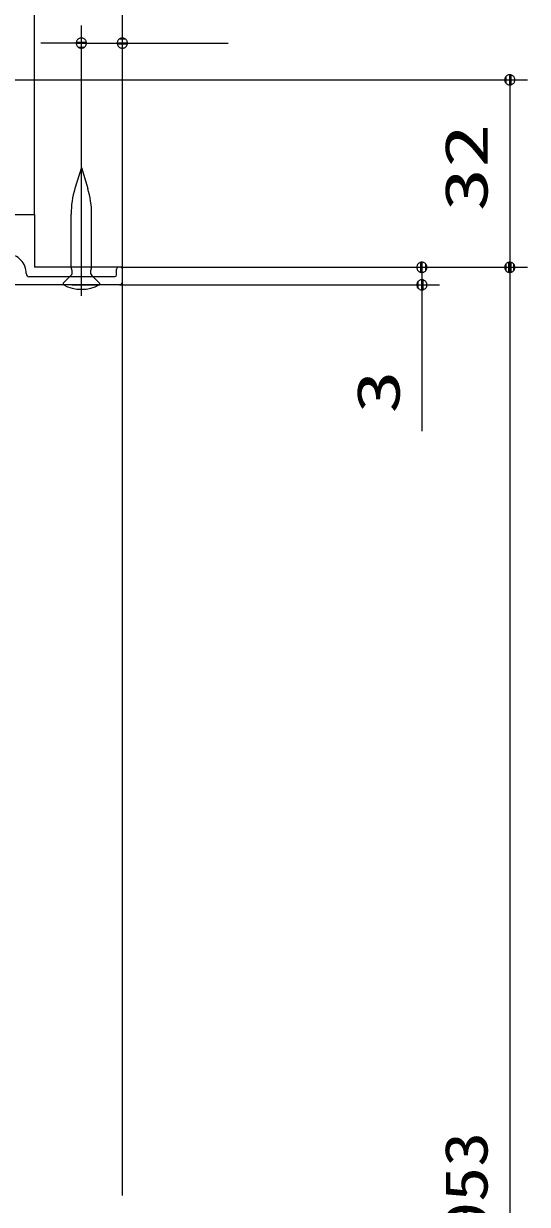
# Model space of a CAD drawing. Units: millimetres on the paper, scale 1:3. Extents: x -305 to 305, y -152 to 152.
# Drawn here: x 5.7 to 34.4, y 47.5 to 114.7 of the extents above; entities that cross this region are included whole.
import ezdxf
from ezdxf.enums import TextEntityAlignment as Align

# ---------------------------------------------------------------- set-up
doc = ezdxf.new("R2010")
doc.units = ezdxf.units.MM
doc.linetypes.add('LONG_CHAIN', pattern=[21, 18, -1, 1, -1])
doc.layers.add('0-2_0', color=7, linetype='Continuous', lineweight=9)
doc.layers.add('0-3_HV', color=7, linetype='Continuous', lineweight=9)
doc.styles.add('ＭＳ ゴシック', font='')
doc.styles.get('ＭＳ ゴシック').set_extended_font_data('MS Gothic')

# ---------------------------------------------------------------- blocks, each defined once
blk = doc.blocks.new('_DOTSMALL')
at = {"layer": '0-2_0'}
for p, q in [((0.0746, 0.1), (-0.0746, 0.1)), ((0.1223, -0.0248), (-0.1223, -0.0248))]:
    blk.add_line(p, q, dxfattribs=at)
for points in [[(0.125, 0), (0.124, 0.0157), (0.1211, 0.0311), (0.1162, 0.046), (0.1095, 0.0602), (0.1011, 0.0735), (0.0911, 0.0856), (0.0797, 0.0963), (0.067, 0.1055), (0.0532, 0.1131), (0.0386, 0.1189), (0.0234, 0.1228), (0.0078, 0.1248), (-0.0078, 0.1248), (-0.0234, 0.1228), (-0.0386, 0.1189), (-0.0532, 0.1131), (-0.067, 0.1055), (-0.0797, 0.0963), (-0.0911, 0.0856), (-0.1011, 0.0735), (-0.1095, 0.0602), (-0.1162, 0.046), (-0.1211, 0.0311), (-0.124, 0.0157), (-0.125, 0), (0, 0)], [(-0.125, 0), (-0.124, -0.0157), (-0.1211, -0.0311), (-0.1162, -0.046), (-0.1095, -0.0602), (-0.1011, -0.0735), (-0.0911, -0.0856), (-0.0797, -0.0963), (-0.067, -0.1055), (-0.0532, -0.1131), (-0.0386, -0.1189), (-0.0234, -0.1228), (-0.0078, -0.1248), (0.0078, -0.1248), (0.0234, -0.1228), (0.0386, -0.1189), (0.0532, -0.1131), (0.067, -0.1055), (0.0797, -0.0963), (0.0911, -0.0856), (0.1011, -0.0735), (0.1095, -0.0602), (0.1162, -0.046), (0.1211, -0.0311), (0.124, -0.0157), (0.125, 0), (0, 0)]]:
    blk.add_lwpolyline(points, close=True, dxfattribs=at)

msp = doc.modelspace()

# ---------------------------------------------------------------- linework, layer by layer
at = {"layer": '0-3_HV'}
for p, q in [((11.339, 100.87), (11.339, 122.622)), ((6.339, 103.87), (6.339, 118.392)), ((9.006, 107.286), (9.006, 114.63)), ((9.019, 113.63), (6.699, 113.63)), ((9.006, 113.63), (11.339, 113.63)), ((11.339, 113.63), (17.353, 113.63)), ((-7.161, 111.537), (34.373, 111.537)), ((33.373, 111.537), (33.373, 100.87)), ((9.006, 106.549), (8.641, 105.356)), ((9.006, 106.549), (9.371, 105.356)), ((-3.327, 103.87), (6.339, 103.87)), ((6.339, 103.87), (6.339, 100.87)), ((8.423, 100.882), (8.423, 103.894)), ((9.589, 100.882), (9.589, 103.894)), ((11.339, 100.87), (6.339, 100.87)), ((8.481, 100.663), (8.423, 100.882)), ((9.589, 100.882), (9.531, 100.663)), ((11.339, 100.87), (34.373, 100.87)), ((11.339, 100.87), (34.373, 100.87)), ((11.339, 48.037), (11.339, 100.87)), ((28.373, 100.87), (28.373, 99.87)), ((33.373, 100.87), (33.373, -46.464)), ((6.039, 100.337), (10.906, 100.337)), ((8.412, 100.405), (7.973, 99.966)), ((9.6, 100.405), (10.039, 99.966)), ((11.006, 100.437), (11.006, 100.77)), ((11.173, 99.87), (5.139, 99.87)), ((7.973, 99.966), (7.973, 99.882)), ((8.489, 99.87), (7.973, 99.87)), ((8.489, 99.87), (9.523, 99.87)), ((9.523, 99.87), (10.039, 99.87)), ((10.039, 99.966), (10.039, 99.882)), ((11.173, 99.87), (29.373, 99.87)), ((28.373, 99.87), (28.373, 91.537))]:
    msp.add_line(p, q, dxfattribs=at)
at = {"layer": '0-3_HV', "linetype": 'LONG_CHAIN'}
msp.add_line((9.006, 99.246), (9.006, 107.286), dxfattribs=at)
at = {"layer": '0-3_HV'}
for centre, radius, start, end in [((13.423, 103.894), 5, 163, 180), ((4.589, 103.894), 5, 0, 17), ((4.806, 100.537), 1.067, 358.45128, 90.27428), ((11.106, 100.77), 0.1, 90, 180), ((11.239, 100.77), 0.1, 360, 90), ((6.039, 100.503), 0.167, 178.45128, 270), ((8.224, 100.594), 0.267, 315, 15), ((9.788, 100.594), 0.267, 165, 225), ((10.906, 100.437), 0.1, 270, 0), ((9.006, 101.751), 2.135, 241.05941, 298.94059), ((11.173, 100.037), 0.167, 270, 0)]:
    msp.add_arc(centre, radius, start, end, dxfattribs=at)

# ---------------------------------------------------------------- block references
at = {"layer": '0-3_HV', "xscale": 2.32, "yscale": 2.32}
for p, rotation in [((9.006, 113.63), 180), ((33.373, 111.537), 90), ((28.373, 100.87), 270), ((33.373, 100.87), 270), ((33.373, 100.87), 90), ((28.373, 99.87), 90)]:
    msp.add_blockref('_DOTSMALL', p, dxfattribs=dict(at, rotation=rotation))
msp.add_blockref('_DOTSMALL', (11.339, 113.63), dxfattribs=at)

# ---------------------------------------------------------------- texts
at = {"layer": '0-3_HV', "style": 'ＭＳ ゴシック'}
for s, height, width, p in [('32', 2.441, 1.5, (32.843, 104.048)), ('3', 2.441, 1.5, (27.843, 92.537)), ('《1753》\u3000〈1853〉\u30001953', 2.444, 1.2, (32.843, 3.729))]:
    msp.add_text(s, height=height, rotation=90, dxfattribs=dict(at, width=width)).set_placement(p, align=Align.BOTTOM_LEFT)

doc.saveas('drawing.dxf')
